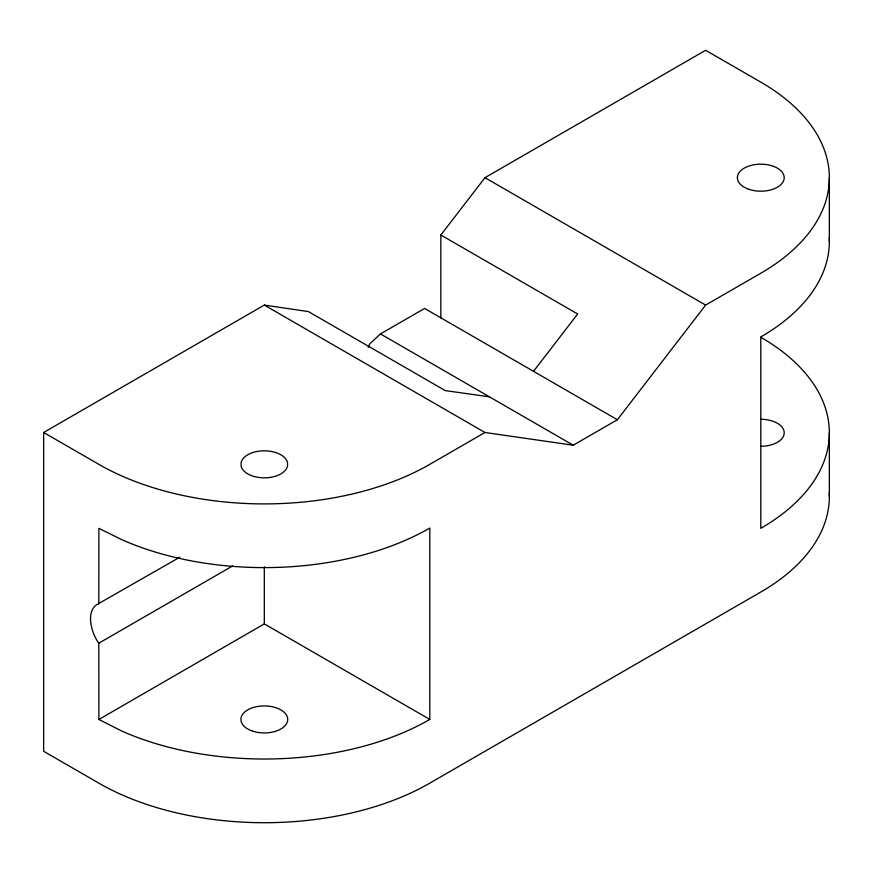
<?xml version="1.0" encoding="UTF-8"?>
<svg xmlns="http://www.w3.org/2000/svg" width="873" height="873" viewBox="0 0 873 873"><rect width="100%" height="100%" fill="white"/><g stroke="black" fill="none" stroke-linecap="round" stroke-linejoin="round"><path stroke-width="1.31" d="M98.813 603.952L98.9 528.361L121.838 539.689A234.051 135.129 0 0 0 429.811 528.034L429.811 719.439A234.051 135.129 0 0 1 121.838 731.094L98.9 719.461L98.813 643.205L97.001 640.553A31.21 18.017 60 0 1 97.001 604.52L179.805 557.203M368.177 347.443L369.836 343.787L380.464 333.923L424.605 308.442L617.375 419.738L705.635 305.081L760.798 273.238A234.051 135.129 0 0 0 760.798 82.138L705.635 50.285L484.973 177.688L440.843 235.012L440.843 317.968M533.523 371.331L577.653 313.996L440.843 235.012M829.263 492.71A234.051 135.129 0 0 1 760.798 592.036L429.811 783.136A234.051 135.129 0 0 1 98.813 783.136L43.65 751.282L43.65 432.484L264.312 305.081L308.442 311.606L445.252 390.591L489.382 396.811M98.813 643.205L232.622 565.944M617.375 419.738L573.234 445.219L484.973 432.484L429.811 464.327A234.051 135.129 0 0 1 98.813 464.327L43.65 432.484M98.9 719.461L264.312 623.889L264.312 566.708M484.973 177.688L705.635 305.081M380.464 333.923L573.234 445.219M264.312 305.081L484.973 432.484M264.312 623.889L429.811 719.439M829.35 177.688L829.35 241.385M829.35 432.79L829.35 496.486M760.798 337.24A234.051 135.129 0 0 1 760.798 528.34L760.798 336.934A234.051 135.129 0 0 0 829.263 237.598M760.798 419.28A23.407 13.51 0 0 1 784.205 432.79A23.407 13.51 0 0 1 760.798 446.299M287.544 465.975L287.49 462.439A23.407 13.51 0 0 0 264.093 450.817A23.407 13.51 0 0 0 241.079 462.69L241.134 466.215A23.407 13.51 0 0 0 264.53 477.837A23.407 13.51 0 0 0 287.544 465.975M252.613 731.138A23.407 13.51 0 0 0 287.719 719.439A23.407 13.51 0 0 0 252.613 707.73A23.407 13.51 0 0 0 252.613 731.138M749.099 189.386A23.407 13.51 0 0 0 784.205 177.688A23.407 13.51 0 0 0 749.099 165.979A23.407 13.51 0 0 0 749.099 189.386"/></g></svg>
